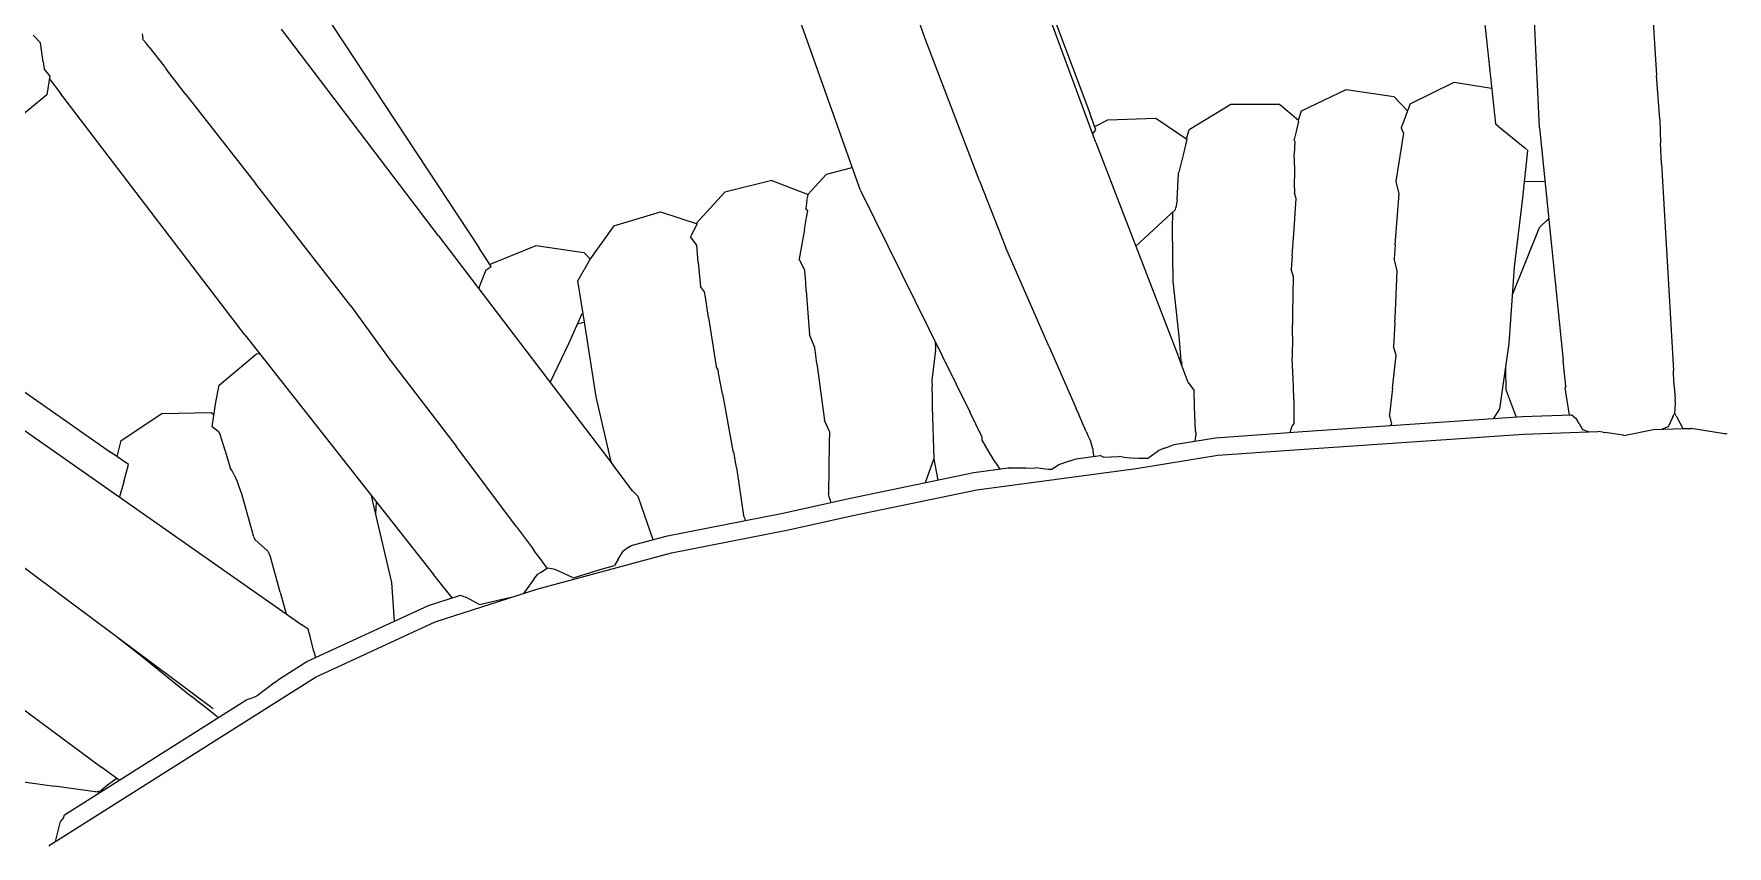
# Model space of a CAD drawing. Header units: centimetres. Extents: x 5488 to 20269, y -31398 to -19684.
# Drawn here: x 11313.76 to 11328.91, y -23756.03 to -23748.76 of the extents above; entities that cross this region are included whole.
import ezdxf

# ---------------------------------------------------------------- set-up
doc = ezdxf.new("R2010")
doc.units = ezdxf.units.CM
doc.layers.add('xxx_Auto_Kaplama_Ahşap Tarama', color=16, linetype='Continuous', lineweight=5)
doc.layers.add('xxx_Auto_Tefris_Tefris', color=32, linetype='Continuous', lineweight=15)

# ---------------------------------------------------------------- blocks, each defined once
blk = doc.blocks.new('trtetre')
at = {"color": 0, "linetype": 'ByBlock'}
for points in [[(430.262, 67.7), (430.372, 70.073)], [(430.879, 69.828), (430.658, 67.736)], [(434.231, 67.57), (434.997, 69.641)], [(434.966, 69.641), (434.287, 67.833)], [(429.295, 69.423), (429.217, 68.17)], [(436.339, 67.139), (437.164, 69.469)], [(435.761, 68.507), (436.035, 69.282)], [(441.146, 68.742), (439.754, 66.63)], [(435.274, 67.226), (435.761, 68.507)], [(440.113, 66.736), (441.518, 68.585)], [(442.755, 68.49), (442.732, 68.461)], [(442.755, 68.49), (442.758, 68.5)], [(442.764, 68.543), (442.758, 68.5)], [(443.674, 68.463), (443.74, 68.53)], [(442.703, 68.424), (442.569, 68.253)], [(442.703, 68.424), (442.73, 68.459)], [(442.73, 68.459), (442.732, 68.461)], [(443.65, 68.291), (443.674, 68.463)], [(442.373, 68.001), (442.547, 68.223)], [(442.565, 68.247), (442.547, 68.223)], [(442.569, 68.252), (442.565, 68.247)], [(443.591, 68.168), (443.641, 68.23)], [(443.65, 68.291), (443.641, 68.23)], [(429.186, 67.779), (429.217, 68.17)], [(431.026, 68.109), (430.691, 68.057)], [(431.42, 67.915), (431.026, 68.109)], [(431.993, 68.043), (431.565, 67.982)], [(432.391, 67.853), (431.993, 68.043)], [(443.596, 68.143), (443.492, 68.007)], [(443.591, 68.168), (443.619, 67.998)], [(431.42, 67.915), (431.444, 67.854)], [(431.565, 67.982), (431.444, 67.854)], [(432.588, 67.912), (432.419, 67.769)], [(433.024, 67.913), (432.588, 67.912)], [(433.397, 67.685), (433.024, 67.913)], [(442.373, 68.001), (441.751, 67.204)], [(441.847, 65.847), (443.492, 68.007)], [(443.619, 67.998), (443.95, 67.723)], [(429.186, 67.779), (429.181, 67.565)], [(430.633, 67.716), (430.657, 67.735)], [(431.444, 67.854), (431.49, 67.731)], [(431.49, 67.731), (431.5, 67.705)], [(432.42, 67.77), (432.391, 67.853)], [(432.42, 67.76), (432.419, 67.769)], [(432.42, 67.76), (432.441, 67.667)], [(433.697, 67.789), (433.418, 67.601)], [(434.124, 67.774), (433.697, 67.789)], [(434.242, 67.712), (434.124, 67.774)], [(434.231, 67.682), (434.287, 67.833)], [(430.262, 67.7), (430.051, 65.619)], [(430.633, 67.716), (430.395, 67.522)], [(431.476, 67.653), (431.498, 67.691)], [(431.529, 67.317), (431.476, 67.653)], [(431.499, 67.7), (431.498, 67.692)], [(431.499, 67.7), (431.5, 67.705)], [(432.441, 67.667), (432.458, 67.597)], [(432.454, 67.585), (432.453, 67.578)], [(432.453, 67.578), (432.458, 67.463)], [(432.454, 67.585), (432.458, 67.597)], [(433.42, 67.602), (433.397, 67.685)], [(433.418, 67.601), (433.427, 67.56)], [(434.231, 67.57), (433.488, 65.637)], [(434.243, 67.668), (434.231, 67.682)], [(434.26, 67.648), (434.243, 67.668)], [(429.17, 67.378), (429.181, 67.565)], [(430.395, 67.522), (430.367, 67.499)], [(430.411, 67.076), (430.367, 67.499)], [(432.452, 67.334), (432.458, 67.463)], [(433.427, 67.56), (433.442, 67.496)], [(433.442, 67.496), (433.49, 67.303)], [(429.17, 67.378), (429.064, 65.528)], [(431.546, 67.224), (431.529, 67.317)], [(432.454, 67.16), (432.452, 67.334)], [(433.492, 67.29), (433.49, 67.303)], [(433.506, 67.061), (433.492, 67.29)], [(436.642, 67.288), (436.412, 67.345)], [(436.808, 67.106), (436.642, 67.288)], [(430.395, 67.222), (430.214, 67.223)], [(431.518, 67.113), (431.546, 67.219)], [(431.546, 67.224), (431.546, 67.22)], [(432.439, 67.07), (432.454, 67.117)], [(432.454, 67.16), (432.454, 67.117)], [(435.274, 67.226), (435.037, 66.627)], [(436.339, 67.139), (435.361, 65.159)], [(437.132, 67.23), (436.806, 67.105)], [(437.132, 67.23), (437.553, 67.125)], [(437.808, 66.844), (437.553, 67.125)], [(440.901, 66.112), (441.719, 67.162)], [(441.719, 67.162), (441.75, 67.203)], [(430.486, 66.454), (430.411, 67.076)], [(431.547, 66.732), (431.518, 67.113)], [(432.461, 66.752), (432.439, 67.07)], [(433.506, 67.061), (433.508, 67.039)], [(433.508, 67.039), (433.516, 66.987)], [(433.519, 66.969), (433.516, 66.987)], [(433.874, 66.641), (433.519, 66.969)], [(436.811, 67.076), (436.806, 67.105)], [(436.81, 66.957), (436.828, 66.98)], [(436.818, 67.05), (436.811, 67.076)], [(436.818, 67.05), (436.828, 66.98)], [(430.264, 66.808), (430.18, 66.89)], [(433.546, 66.8), (433.544, 66.946)], [(436.82, 66.898), (436.81, 66.957)], [(436.84, 66.791), (436.82, 66.898)], [(438.128, 66.948), (437.798, 66.841)], [(437.817, 66.804), (437.798, 66.841)], [(438.546, 66.823), (438.128, 66.948)], [(438.546, 66.823), (438.762, 66.52)], [(430.502, 66.214), (430.264, 66.808)], [(431.554, 66.653), (431.547, 66.732)], [(432.476, 66.556), (432.461, 66.752)], [(433.541, 66.33), (433.546, 66.8)], [(436.84, 66.791), (436.887, 66.528)], [(437.802, 66.652), (437.859, 66.726)], [(437.844, 66.754), (437.817, 66.804)], [(437.844, 66.754), (437.859, 66.726)], [(440.113, 66.736), (438.552, 64.681)], [(445.737, 66.684), (443.048, 64.799)], [(431.537, 66.424), (431.563, 66.528)], [(431.554, 66.653), (431.563, 66.528)], [(432.476, 66.556), (432.485, 66.434)], [(434.65, 65.741), (435.037, 66.626)], [(436.836, 66.424), (436.887, 66.528)], [(437.789, 66.497), (437.798, 66.613)], [(437.798, 66.613), (437.802, 66.652)], [(438.814, 66.584), (438.756, 66.529)], [(438.763, 66.517), (438.762, 66.52)], [(438.762, 66.514), (438.763, 66.517)], [(438.855, 66.354), (438.762, 66.514)], [(439.24, 66.649), (438.814, 66.584)], [(439.636, 66.487), (439.24, 66.649)], [(439.641, 66.459), (439.754, 66.63)], [(430.533, 65.772), (430.486, 66.454)], [(431.551, 66.06), (431.537, 66.424)], [(432.465, 66.37), (432.485, 66.434)], [(432.471, 66.043), (432.465, 66.37)], [(436.828, 66.314), (436.836, 66.424)], [(437.789, 66.497), (437.769, 66.281)], [(439.653, 66.478), (439.636, 66.487)], [(439.686, 66.431), (439.641, 66.459)], [(439.741, 66.296), (439.686, 66.431)], [(433.483, 65.808), (433.541, 66.33)], [(436.824, 66.241), (436.794, 65.848)], [(436.824, 66.241), (436.828, 66.314)], [(437.726, 66.185), (437.733, 66.232)], [(437.733, 66.232), (437.769, 66.281)], [(438.801, 65.925), (438.866, 66.331)], [(438.866, 66.331), (438.855, 66.354)], [(439.741, 66.296), (439.746, 66.283)], [(439.746, 66.283), (439.754, 66.263)], [(431.558, 65.956), (431.551, 66.06)], [(437.699, 66.005), (437.726, 66.185)], [(440.901, 66.112), (440.547, 65.621)], [(431.558, 65.956), (431.57, 65.742)], [(432.474, 65.836), (432.471, 66.043)], [(437.699, 66.005), (437.628, 65.565)], [(438.702, 65.293), (438.801, 65.925)], [(438.807, 65.963), (438.87, 65.943)], [(438.948, 65.77), (438.827, 66.04)], [(430.619, 65.186), (430.533, 65.772)], [(432.474, 65.836), (432.476, 65.64)], [(433.465, 65.576), (433.483, 65.808)], [(435.664, 65.731), (435.667, 65.778)], [(436.748, 65.736), (436.794, 65.848)], [(439.114, 65.421), (438.948, 65.77)], [(441.847, 65.847), (440.157, 63.704)], [(430.027, 65.388), (430.051, 65.619)], [(431.545, 65.665), (431.57, 65.742)], [(431.576, 65.399), (431.545, 65.665)], [(432.463, 65.389), (432.477, 65.64)], [(433.406, 65.422), (433.488, 65.637)], [(433.463, 65.571), (433.462, 65.609)], [(434.65, 65.741), (434.408, 65.189)], [(435.666, 65.71), (435.664, 65.731)], [(435.666, 65.71), (435.699, 65.441)], [(436.728, 65.591), (436.731, 65.615)], [(436.731, 65.615), (436.748, 65.736)], [(440.547, 65.621), (439.957, 64.852)], [(441.742, 65.677), (441.716, 65.681)], [(442.075, 65.398), (441.742, 65.677)], [(429.057, 65.392), (429.063, 65.5)], [(429.063, 65.5), (429.064, 65.528)], [(430.561, 65.351), (430.564, 65.559)], [(430.569, 65.526), (430.564, 65.526)], [(436.728, 65.591), (436.66, 65.082)], [(437.573, 65.32), (437.607, 65.506)], [(437.607, 65.506), (437.612, 65.535)], [(437.612, 65.535), (437.628, 65.565)], [(429.057, 65.387), (429.05, 65.275)], [(429.057, 65.392), (429.057, 65.387)], [(429.993, 65.13), (430.033, 65.375)], [(430.027, 65.388), (430.033, 65.375)], [(430.561, 65.351), (430.473, 65.112)], [(431.579, 65.367), (431.576, 65.399)], [(431.579, 65.367), (431.604, 65.134)], [(432.462, 65.268), (432.463, 65.389)], [(433.356, 65.354), (433.352, 65.202)], [(433.406, 65.422), (433.356, 65.354)], [(435.695, 65.283), (435.698, 65.385)], [(435.699, 65.441), (435.698, 65.385)], [(437.573, 65.32), (437.481, 64.809)], [(442.105, 65.246), (442.075, 65.398)], [(429.046, 65.238), (429.05, 65.275)], [(429.053, 65.14), (429.046, 65.238)], [(430.674, 65.098), (430.619, 65.186)], [(432.462, 65.268), (432.461, 65.055)], [(433.352, 65.202), (433.344, 64.988)], [(434.343, 65.037), (434.391, 65.149)], [(434.391, 65.149), (434.408, 65.189)], [(435.253, 64.939), (435.361, 65.159)], [(435.679, 64.736), (435.693, 65.208)], [(435.693, 65.272), (435.695, 65.283)], [(435.693, 65.209), (435.693, 65.272)], [(438.567, 64.7), (438.702, 65.293)], [(442.139, 65.026), (442.105, 65.246)], [(442.149, 65.153), (442.122, 65.131)], [(442.588, 65.144), (442.149, 65.153)], [(428.625, 64.966), (428.906, 65.011)], [(428.975, 65.011), (428.906, 65.011)], [(429.244, 65.001), (428.975, 65.011)], [(429.037, 65.117), (428.98, 65.011)], [(429.039, 65.122), (429.037, 65.117)], [(429.039, 65.122), (429.045, 65.135)], [(429.053, 65.14), (429.045, 65.135)], [(429.053, 65.14), (429.06, 65.134)], [(429.07, 65.114), (429.06, 65.134)], [(429.07, 65.114), (429.113, 65.024)], [(429.113, 65.024), (429.164, 65.004)], [(429.507, 64.948), (429.244, 65.001)], [(429.878, 65.001), (429.818, 64.98)], [(429.909, 65.055), (429.878, 65.001)], [(429.909, 65.055), (429.93, 65.092)], [(429.93, 65.092), (429.934, 65.101)], [(429.962, 65.12), (429.934, 65.101)], [(429.962, 65.12), (429.979, 65.131)], [(430.414, 65.116), (429.979, 65.131)], [(432.381, 64.982), (430.414, 65.116)], [(431.585, 65.048), (431.604, 65.134)], [(431.596, 65.035), (431.585, 65.048)], [(432.461, 65.055), (432.477, 65.034)], [(432.493, 64.974), (432.477, 65.034)], [(434.319, 64.984), (434.343, 65.037)], [(436.615, 64.984), (436.66, 65.082)], [(443.881, 65.038), (441.335, 63.252)], [(442.084, 64.983), (442.139, 65.025)], [(442.953, 64.904), (442.588, 65.144)], [(428.596, 64.963), (428.584, 64.965)], [(428.6, 64.962), (428.596, 64.963)], [(428.6, 64.962), (428.604, 64.962)], [(428.604, 64.962), (428.625, 64.966)], [(429.507, 64.948), (429.514, 64.949)], [(429.514, 64.949), (429.677, 64.973)], [(429.696, 64.976), (429.677, 64.973)], [(429.696, 64.976), (429.741, 64.982)], [(430.404, 64.959), (429.741, 64.982)], [(432.368, 64.825), (430.404, 64.959)], [(433.162, 64.927), (432.381, 64.982)], [(433.531, 64.867), (433.162, 64.927)], [(433.344, 64.988), (433.336, 64.96)], [(433.343, 64.897), (433.336, 64.96)], [(433.562, 64.854), (433.531, 64.867)], [(433.619, 64.833), (433.562, 64.854)], [(434.26, 64.827), (434.28, 64.904)], [(434.28, 64.904), (434.307, 64.957)], [(434.319, 64.984), (434.307, 64.957)], [(435.186, 64.797), (435.252, 64.911)], [(435.253, 64.939), (435.252, 64.911)], [(436.615, 64.982), (436.615, 64.984)], [(436.615, 64.982), (436.617, 64.88)], [(436.617, 64.88), (436.624, 64.427)], [(439.417, 64.129), (439.957, 64.852)], [(442.074, 64.968), (442.023, 64.808)], [(442.076, 64.971), (442.074, 64.969)], [(442.081, 64.979), (442.076, 64.971)], [(442.081, 64.979), (442.084, 64.983)], [(442.989, 64.758), (442.953, 64.904)], [(433.141, 64.771), (432.368, 64.825)], [(433.872, 64.652), (433.141, 64.771)], [(433.619, 64.833), (433.672, 64.812)], [(433.771, 64.741), (433.673, 64.812)], [(433.771, 64.741), (433.851, 64.742)], [(433.851, 64.742), (433.887, 64.745)], [(433.984, 64.754), (433.887, 64.745)], [(433.984, 64.754), (434.03, 64.758)], [(434.161, 64.753), (434.03, 64.758)], [(434.183, 64.762), (434.161, 64.753)], [(434.183, 64.762), (434.194, 64.767)], [(434.408, 64.738), (434.194, 64.767)], [(434.258, 64.8), (434.251, 64.759)], [(434.26, 64.827), (434.258, 64.8)], [(434.472, 64.717), (434.408, 64.738)], [(434.472, 64.717), (434.565, 64.686)], [(435.134, 64.708), (435.091, 64.647)], [(435.134, 64.708), (435.186, 64.797)], [(435.644, 64.549), (435.679, 64.736)], [(435.755, 64.526), (435.68, 64.745)], [(437.448, 64.66), (437.458, 64.727)], [(437.458, 64.727), (437.467, 64.788)], [(437.467, 64.788), (437.481, 64.809)], [(442.023, 64.809), (441.977, 64.659)], [(442.888, 64.687), (443.048, 64.799)], [(435.296, 64.46), (433.872, 64.652)], [(434.633, 64.643), (434.565, 64.686)], [(434.633, 64.643), (434.659, 64.644)], [(434.659, 64.644), (434.773, 64.658)], [(434.86, 64.656), (434.773, 64.658)], [(434.86, 64.656), (435.012, 64.654)], [(435.012, 64.654), (435.017, 64.657)], [(435.325, 64.616), (435.017, 64.657)], [(436.428, 64.386), (435.325, 64.616)], [(437.448, 64.66), (437.386, 64.23)], [(438.379, 64.452), (438.552, 64.681)], [(441.94, 64.588), (441.916, 64.535)], [(441.94, 64.588), (441.961, 64.631)], [(441.961, 64.63), (441.977, 64.659)], [(442.929, 64.534), (442.888, 64.687)], [(436.393, 64.233), (435.296, 64.46)], [(436.614, 64.385), (436.624, 64.427)], [(438.33, 64.404), (438.195, 64.016)], [(438.379, 64.452), (438.33, 64.404)], [(440.703, 64.368), (440.713, 64.41)], [(441.873, 64.415), (441.772, 64.052)], [(441.908, 64.518), (441.873, 64.415)], [(441.916, 64.535), (441.908, 64.518)], [(442.929, 64.534), (442.968, 64.397)], [(437.032, 64.253), (436.428, 64.386)], [(436.614, 64.385), (436.604, 64.347)], [(438.065, 64.05), (437.032, 64.253)], [(440.532, 63.632), (440.703, 64.368)], [(440.674, 64.246), (440.667, 64.351)], [(444.633, 64.368), (442.13, 62.504)], [(436.998, 64.099), (436.393, 64.233)], [(438.028, 63.897), (436.998, 64.099)], [(437.367, 64.187), (437.371, 64.202)], [(437.371, 64.202), (437.386, 64.23)], [(439.417, 64.129), (439.283, 63.95)], [(438.389, 63.963), (438.065, 64.05)], [(438.41, 63.949), (438.389, 63.963)], [(438.41, 63.949), (438.461, 63.912)], [(439.283, 63.95), (439.257, 63.915)], [(441.642, 63.912), (441.757, 64.017)], [(441.766, 64.039), (441.757, 64.017)], [(441.766, 64.039), (441.772, 64.052)], [(439.233, 63.573), (438.028, 63.897)], [(438.505, 63.84), (438.461, 63.912)], [(438.505, 63.84), (438.538, 63.785)], [(438.646, 63.753), (438.538, 63.785)], [(439.141, 63.76), (439.205, 63.847)], [(439.205, 63.847), (439.257, 63.915)], [(441.529, 63.544), (441.616, 63.861)], [(441.616, 63.861), (441.631, 63.896)], [(441.631, 63.896), (441.634, 63.9)], [(441.634, 63.9), (441.642, 63.912)], [(438.91, 63.672), (438.646, 63.753)], [(438.916, 63.675), (438.91, 63.672)], [(438.916, 63.675), (439.071, 63.748)], [(439.082, 63.75), (439.071, 63.748)], [(439.082, 63.75), (439.141, 63.76)], [(439.201, 63.722), (439.141, 63.76)], [(439.223, 63.708), (439.201, 63.722)], [(439.223, 63.708), (439.226, 63.706)], [(439.26, 63.661), (439.226, 63.706)], [(439.26, 63.661), (439.354, 63.534)], [(439.991, 63.494), (440.157, 63.704)], [(440.507, 63.286), (440.532, 63.632)], [(445.473, 63.715), (443.125, 61.976)], [(440.144, 63.279), (439.233, 63.573)], [(439.543, 63.481), (439.464, 63.499)], [(439.747, 63.434), (439.543, 63.481)], [(439.766, 63.444), (439.87, 63.501)], [(439.889, 63.506), (439.87, 63.501)], [(439.889, 63.506), (439.909, 63.511)], [(439.909, 63.511), (439.927, 63.515)], [(440.203, 63.426), (439.927, 63.515)], [(441.529, 63.544), (441.477, 63.351)], [(439.766, 63.444), (439.747, 63.434)], [(441.291, 62.924), (440.203, 63.426)], [(441.215, 62.784), (440.144, 63.279)], [(441.263, 63.147), (441.28, 63.213)], [(441.28, 63.213), (441.335, 63.252)], [(441.228, 63.013), (441.263, 63.147)], [(442.982, 63.139), (442.78, 62.981)], [(441.228, 63.013), (441.214, 62.959)], [(441.535, 62.769), (441.291, 62.924)], [(442.78, 62.981), (442.325, 62.612)], [(443.587, 61.284), (441.215, 62.784)], [(441.574, 62.74), (441.535, 62.769)], [(441.574, 62.74), (441.737, 62.618)], [(441.737, 62.618), (441.741, 62.615)], [(441.804, 62.591), (441.741, 62.615)], [(441.804, 62.591), (441.837, 62.578)], [(443.461, 61.551), (441.837, 62.578)], [(442.291, 62.587), (442.188, 62.509)], [(442.291, 62.587), (442.313, 62.603)], [(442.313, 62.603), (442.325, 62.612)], [(442.113, 62.448), (442.082, 62.423)], [(442.188, 62.509), (442.113, 62.448)], [(447.3, 62.33), (443.549, 61.81)], [(442.97, 61.861), (443.125, 61.976)], [(442.991, 61.877), (443.074, 61.819)], [(443.074, 61.819), (443.131, 61.77)], [(443.18, 61.759), (443.105, 61.775)], [(443.14, 61.753), (443.549, 61.81)], [(443.469, 61.521), (443.461, 61.551)], [(443.49, 61.498), (443.469, 61.521)], [(443.49, 61.498), (443.496, 61.491)], [(443.54, 61.313), (443.496, 61.491)], [(443.596, 61.272), (443.587, 61.284)]]:
    blk.add_lwpolyline(points, dxfattribs=at)
blk = doc.blocks.new('koltukrewrweewr')
at = {"xscale": -1, "rotation": 270}
blk.add_blockref('trtetre', (-925.958, -51.65), dxfattribs=at)

msp = doc.modelspace()

# ---------------------------------------------------------------- hatches: boundary and pattern name
at = {"layer": 'xxx_Auto_Kaplama_Ahşap Tarama'}
h = msp.add_hatch(dxfattribs=at)
h.set_pattern_fill('AR-CONC', color=256, scale=0.5)
h.set_pattern_definition([(50, (809.53, -3617.59), (91.09233, -7.96954), [9.525, -104.775]), (355, (809.53, -3617.59), (-17.6217, 95.52842), [7.62, -83.8203]), (100.45144, (817.12, -3618.255), (73.47062, 87.55888), [8.095, -89.04512]), (46.1842, (809.53, -3592.19), (135.5395, -21.02116), [14.2875, -157.1625]), (96.63556, (820.83, -3593.94), (118.70207, 123.71306), [12.1425, -133.5678]), (351.18415, (809.53, -3592.19), (118.70207, 123.71306), [11.43, -125.72987]), (21, (822.23, -3598.54), (75.8072, -51.1326), [9.525, -104.775]), (326, (822.23, -3598.54), (30.901, 92.09398), [7.62, -83.82]), (71.45144, (828.55, -3602.8), (106.7082, 40.96138), [8.095, -89.04497]), (37.5, (809.53, -3617.59), (1.5443, 42.27752), [0, -82.804, 0, -85.09, 0, -84.1375]), (7.5, (809.53, -3617.59), (33.40983, 50.09029), [0, -48.514, 0, -80.899, 0, -32.0675]), (327.5, (781.21, -3617.59), (67.795298, -2.864372), [0, -31.75, 0, -99.06, 0, -131.445]), (317.5, (768.51, -3617.59), (74.06459, 12.71325), [0, -41.275, 0, -65.786, 0, -93.345])])
edge = h.paths.add_edge_path()
edge.add_line((9312.934, -27555.319), (9330.626, -27555.319))
edge.add_arc((9330.626, -27548.319), 7, 270, 349.5592)
edge.add_arc((-12655703.852, 2009176.564), 12827763.879, 350.8642093147, 350.8644691226)
edge.add_line((9346.746, -27492.157), (9332.45, -27492.157))
edge.add_line((9332.45, -27492.157), (9332.449, -27061.102))
edge.add_line((9332.449, -27061.102), (9346.746, -27061.102))
edge.add_arc((-12660642.429, -2064524.007), 12832765.905, 9.1355309233, 9.1357906395)
edge.add_arc((9330.626, -27004.939), 7, 10.4408, 90)
edge.add_line((9330.626, -26997.939), (9312.934, -26997.939))
edge.add_arc((9312.934, -27004.939), 7, 90, 170.4864)
edge.add_arc((10864.464, -27276.629), 1582.138, 170.069442, 189.930558)
edge.add_arc((9312.934, -27548.319), 7, 189.5136, 270)

# ---------------------------------------------------------------- block references
at = {"layer": 'xxx_Auto_Tefris_Tefris', "rotation": 90}
msp.add_blockref('koltukrewrweewr', (11705.845, -22891.342), dxfattribs=at)

doc.saveas('drawing.dxf')
